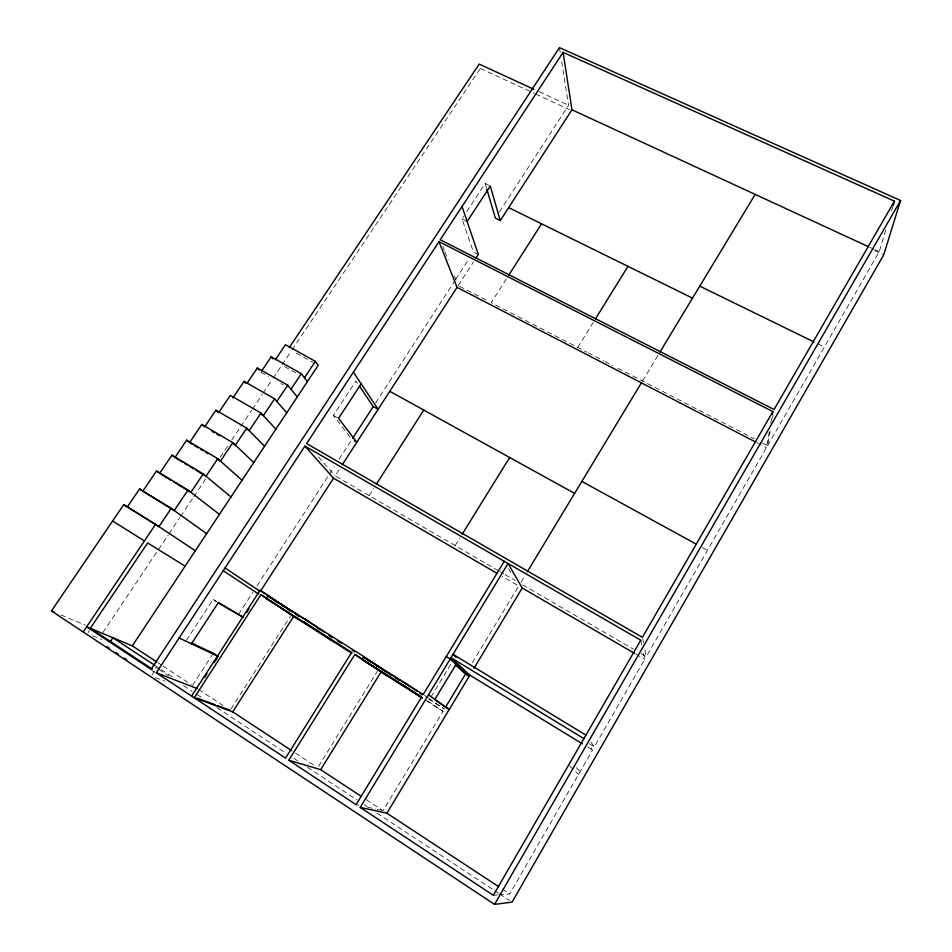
<?xml version="1.0" encoding="UTF-8"?>
<svg xmlns="http://www.w3.org/2000/svg" width="952" height="952" viewBox="0 0 952 952"><rect width="100%" height="100%" fill="white"/><g stroke="black" fill="none" stroke-linecap="round" stroke-linejoin="round"><path stroke-width="0.71" stroke-dasharray="4.76 3.57" d="M641.112 653.679L646.253 656.666L766.503 447.642L769.299 431.78M770.822 423.128L771.834 417.357M762.35 442.989L767.609 445.714L770.192 431.232M772.512 418.19L773.024 415.298M767.609 445.714L879.243 251.685L886.003 229.23M891.488 210.987L892.75 206.774M498.812 894.856L509.736 893.94L592.549 750.021L589.086 745.452M589.336 743.714L594.393 746.796L644.73 659.308L643.028 651.12M427.638 700.898L443.025 711.322L383.049 810.664L365.925 799.418M472.359 662.759L518.721 585.968L502.12 576.317M521.018 582.172L524.85 575.829M642.505 380.99L658.427 354.62M430.982 696.947L451.45 663.235M318.456 766.455L377.349 671.303M455.139 545.603L459.816 538.047M577.745 347.48L593.191 322.514M231.05 709.002L290.467 616.063M506.357 278.9L491.149 302.688L586.813 352.169M369.09 495.599L373.85 488.162M498.55 570.831L335.092 475.833L339.912 468.372M458.174 285.624L473.501 261.931M192.482 685.416L213.331 653.262M238.524 614.385L253.006 592.049M257.016 585.849L328.595 475.441M329.404 474.203L334.223 466.754M339.055 459.304L351.919 439.455M375.659 402.839L454.866 280.65M455.675 279.4L468.598 259.456M499.407 211.939L568.558 105.267L561.287 59.131M350.157 437.17L333.414 415.441L355.988 380.919L358.452 384.584M478.344 254.458L473.453 251.971L462.006 218.912L463.612 216.473M466.801 211.594L485.163 183.522L490.292 186.033M186.294 640.47L213.093 599.498L216.913 601.735M152.046 674.98L154.807 670.779L151.059 669.316M102.911 632.533L168.159 535.024M168.98 533.786L179.714 517.745M180.547 516.508L192.935 497.991M193.756 496.754L206.144 478.237M220.186 457.257L228.444 444.917M231.752 439.979L240.011 427.638M240.832 426.401L251.566 410.36M252.399 409.122L262.3 394.307M263.133 393.069L272.212 379.491M273.045 378.265L281.304 365.913M282.125 364.687L291.217 351.11M292.038 349.872L480.332 68.449L479.76 66.259M88.036 632.64L89.417 630.581M493.35 895.308L497.444 894.963M356.084 804.678L358.928 805.309M367.436 807.201L375.945 809.093M377.373 809.414L381.621 810.354M155.402 677.55L164.839 681.108M92.582 635.793L101.745 639.518M60.928 614.921L85.311 625.143M539.213 91.737L568.558 105.267M869.807 247.318L873.853 249.186M875.197 249.817L879.243 251.685M480.332 68.449L534.298 93.379M535.655 93.998L569.379 109.587M874.305 250.435L882.397 254.184M817.756 343.791L824.384 347.028M462.006 218.912L467.135 221.483M459.495 286.302L488.519 301.32M588.11 352.847L603.651 360.879M604.948 361.558L612.719 365.58M617.896 368.257L754.448 438.896M757.28 442.87L766.503 447.642M702.267 547.448L707.443 550.292M296.262 353.073L313.065 362.414M284.529 366.568L295.751 372.863M260.836 372.161L268.381 376.421M280.947 383.537L283.458 384.953M333.414 415.441L338.555 418.356M499.824 571.569L503.656 573.794M504.929 574.544L515.151 580.47M522.827 584.933L633.389 649.193M635.805 654.107L644.73 659.308M587.479 746.927L592.549 750.021M213.093 599.498L216.187 601.45M425.77 700.351L443.025 711.322M428.376 698.875L444.382 709.097L429.078 698.53M158.103 662.806L161.78 665.234M163.006 666.043L191.257 684.607M198.599 689.427L222.946 705.432M295.525 753.139L313.993 765.277M502.299 889.049L509.736 893.94M156.295 666.329L160.007 668.78M161.245 669.589L172.407 676.943M154.986 666.84L157.473 668.482M158.71 669.292L168.623 675.825M183.51 685.63L192.185 691.354M197.147 694.615L203.347 698.708M216.985 707.693L286.409 753.437M293.859 758.339L297.571 760.791M307.496 767.324L357.083 800.001M364.521 804.904L367.008 806.546M376.921 813.079L493.469 889.87M494.707 890.691L498.432 893.143M499.669 893.952L509.594 900.485M151.749 670.541L154.224 672.183M424.366 695.281L427.9 697.721M569.593 766.003L578.542 774.357M576.257 767.693L580.173 771.513M318.396 456.912L335.092 475.833M591.002 742.132L594.393 746.796M508.606 568.713L510.772 572.402M442.858 246.52L444.441 250.566M444.977 251.911L448.142 260.003M454.473 276.187L456.056 280.221M485.163 183.522L486.389 187.675M640.755 640.208L641.886 645.658M642.683 638.721L643.504 642.862M644.873 649.764L646.253 656.666M559.467 47.6L560.371 53.371"/><path stroke-width="1.43" d="M772.346 414.465L772.857 411.585L438.991 241.641L306.615 443.549L642.41 637.34L772.857 411.585M893.178 205.37L894.44 201.158L563.096 52.372L440.217 239.773L774.059 409.503L894.44 201.158M156.866 662.009L132.304 645.861L86.668 626.797L151.059 669.316L559.467 47.6L900.556 200.515L883.742 254.803L512.069 902.127L494.564 904.4L51.444 610.946L123.76 504.631L155.545 524.373L195.339 550.756M494.564 904.4L900.556 200.515M634.52 653.358L522.231 588.015L508.047 563.501L360.249 807.427L386.893 813.198L469.872 675.123L450.986 657.677L583.885 738.621M474.025 668.221L522.231 588.015M428.459 694.853L449.237 709.454L445.548 707.157L465.516 674.099L455.282 664.782M527.146 572.021L641.386 382.847M659.938 352.109L755.174 194.398M434.874 699.363L456.103 664.353M504.262 561.311L423.188 694.472L363.509 657.035L410.145 686.499M462.148 534.274L509.653 457.507M595.512 318.777L627.963 266.346M288.801 760.255L320.681 769.68L381.097 671.945L354.894 654.417L288.801 760.255L356.084 804.678L421.712 696.888L362.01 659.45L363.807 656.559L267.893 595.952L309.233 621.87L305.128 619.097M409.931 689.676L369.995 664.282L387.916 676.277M508.761 275.14L541.569 223.815M376.218 484.449L423.759 410.062M232.716 711.858L293.704 616.384L260.896 594.667L194.208 697.804L232.716 711.858L291.824 750.712M270.915 601.164L266.227 598.534L268.178 595.512L260.051 590.323L191.566 696.055M204.609 677.491L207.012 673.766M214.224 662.616L217.437 657.665M246.627 612.553L249.019 608.852M333.319 641.577L303.462 621.727L351.681 652.382L285.576 758.125L156.318 672.79L304.938 446.095L333.545 478.213L260.253 591.49L225.041 567.963M342.327 464.647L457.043 287.373L438.991 241.641M475.917 258.194L478.344 254.458L462.041 206.489M486.793 189.055L495.385 218.139L500.264 220.566L571.95 109.789L563.096 52.372M352.704 438.241L373.232 406.587L359.273 385.81M191.447 643.802L218.246 602.759L243.438 617.479L218.186 602.473M361.141 383.775L338.555 418.356L356.822 442.252L354.37 440.859M467.135 221.483L490.292 186.033L500.264 220.566M304.485 377.754L315.374 361.343L285.445 344.719L275.33 359.808M132.304 645.861L318.23 365.282L315.374 361.343M232.847 398.019L244.057 381.383L274.592 398.805L263.383 415.619L260.836 414.156M276.877 401.447L287.706 385.179L257.326 368.019L247.27 382.954M291.003 389.225L301.332 373.672L271.177 356.774L261.633 370.982M191.971 444.132L189.496 442.656L201.836 424.413L232.823 442.632L220.483 461.089L216.77 458.876M204.573 426.96L215.902 410.193L246.735 428.138L235.406 445.096L232.942 443.656M218.543 412.799L230.313 395.354L260.991 413.025L249.222 430.673L246.663 429.173M110.265 641.719L112.907 637.757L155.045 665.507M187.984 490.066L174.24 510.534L142.788 491.196L156.521 470.966L187.984 490.066L219.424 514.389M156.521 470.966L159.603 473.311L171.931 455.115L203.228 473.917L190.9 492.315L173.371 481.676M289.325 347.528L479.201 64.07L533.882 89.286M171.931 455.115L174.894 457.543L186.64 440.181L217.782 458.685L206.037 476.25L196.064 470.264M83.181 631.973L155.545 524.373M90.297 628.32L147.643 542.949L185.128 566.154M206.655 533.667L171.205 508.368L158.936 526.623L123.76 504.631M127.33 506.988L139.587 488.935L171.205 508.368M197.088 698.09L215.057 704.67M217.818 705.682L230.265 710.24M156.318 672.79L197.385 688.641M51.444 610.946L54.145 612.088M571.95 109.789L868.45 246.699M179.119 637.995L218.234 656.428L213.331 653.262L191.447 642.909M699.779 286.135L813.781 341.851M508.654 207.607L692.532 298.131M457.043 287.373L755.959 442.192M581.862 481.403L695.793 543.901M389.784 391.296L574.627 493.386M373.232 406.587L378.134 409.324L353.418 372.161M304.938 446.095L640.755 640.208L493.35 895.308L360.249 807.427M333.545 478.213L497.015 573.342M211.975 431.315L214.438 432.767M216.913 434.219L219.376 435.671M194.458 445.607L198.171 447.821M200.646 449.296L203.133 450.772M205.608 452.248L208.083 453.711M176.132 458.293L182.367 462.029M184.855 463.529L187.354 465.028M189.841 466.516L193.577 468.765M160.852 474.072L170.872 480.153M585.908 735.122L453.009 654.333L456.127 657.285M446.262 656.571L450.248 658.998L469.157 676.313L465.516 674.099M469.872 675.123L582.422 743.833M266.227 598.534L307.579 624.464M112.622 521.006L144.395 540.938M260.896 594.667L298.868 619.669M354.894 654.417L368.888 663.532M293.704 616.384L351.99 653.441M381.097 671.945L422.105 698.03M274.759 600.76L278.377 603.068M282.006 605.389L284.422 606.936M288.051 609.244L291.681 611.565L260.051 590.323M297.214 615.099L299.38 616.479M316.433 627.368L320.11 629.724M329.939 636.007L332.391 637.566L328.749 635.032M337.329 640.72L341.042 643.1M352.192 650.216L354.668 651.799M367.055 659.712L370.768 662.08M374.481 664.46L379.443 667.614M381.919 669.197L386.869 672.362M391.784 675.503L363.807 656.559M395.449 677.836L399.102 680.18M320.681 769.68L361.034 796.205M386.893 813.198L498.574 886.609M223.232 570.724L258.587 594.06M90.797 628.534L152.356 669.149M107.052 646.706L109.504 648.336M115.668 652.406L118.131 654.036M124.284 658.106L126.747 659.736M362.01 659.45L369.769 664.639M268.178 595.512L292.085 611.553M295.679 613.969L299.261 616.372M310.459 622.691L325.096 632.556M403.077 685.047L422.117 697.887M404.576 682.596L417.464 691.438M419.88 693.104L422.307 694.758M434.624 699.494L445.548 707.157M139.587 488.935L141.729 490.447M203.228 473.917L230.967 496.98M186.64 440.181L188.544 441.835M217.782 458.685L242.046 480.26M201.836 424.413L203.657 426.115M232.823 442.632L253.756 462.589M215.902 410.193L217.663 411.93M246.735 428.138L264.573 446.262M260.991 413.025L275.89 429.185M244.057 381.383L245.687 383.204M274.592 398.805L286.73 412.823M257.326 368.019L259.087 370.09M287.706 385.179L297.274 396.913M271.177 356.774L272.867 358.868M301.332 373.672L307.437 381.585"/></g></svg>
